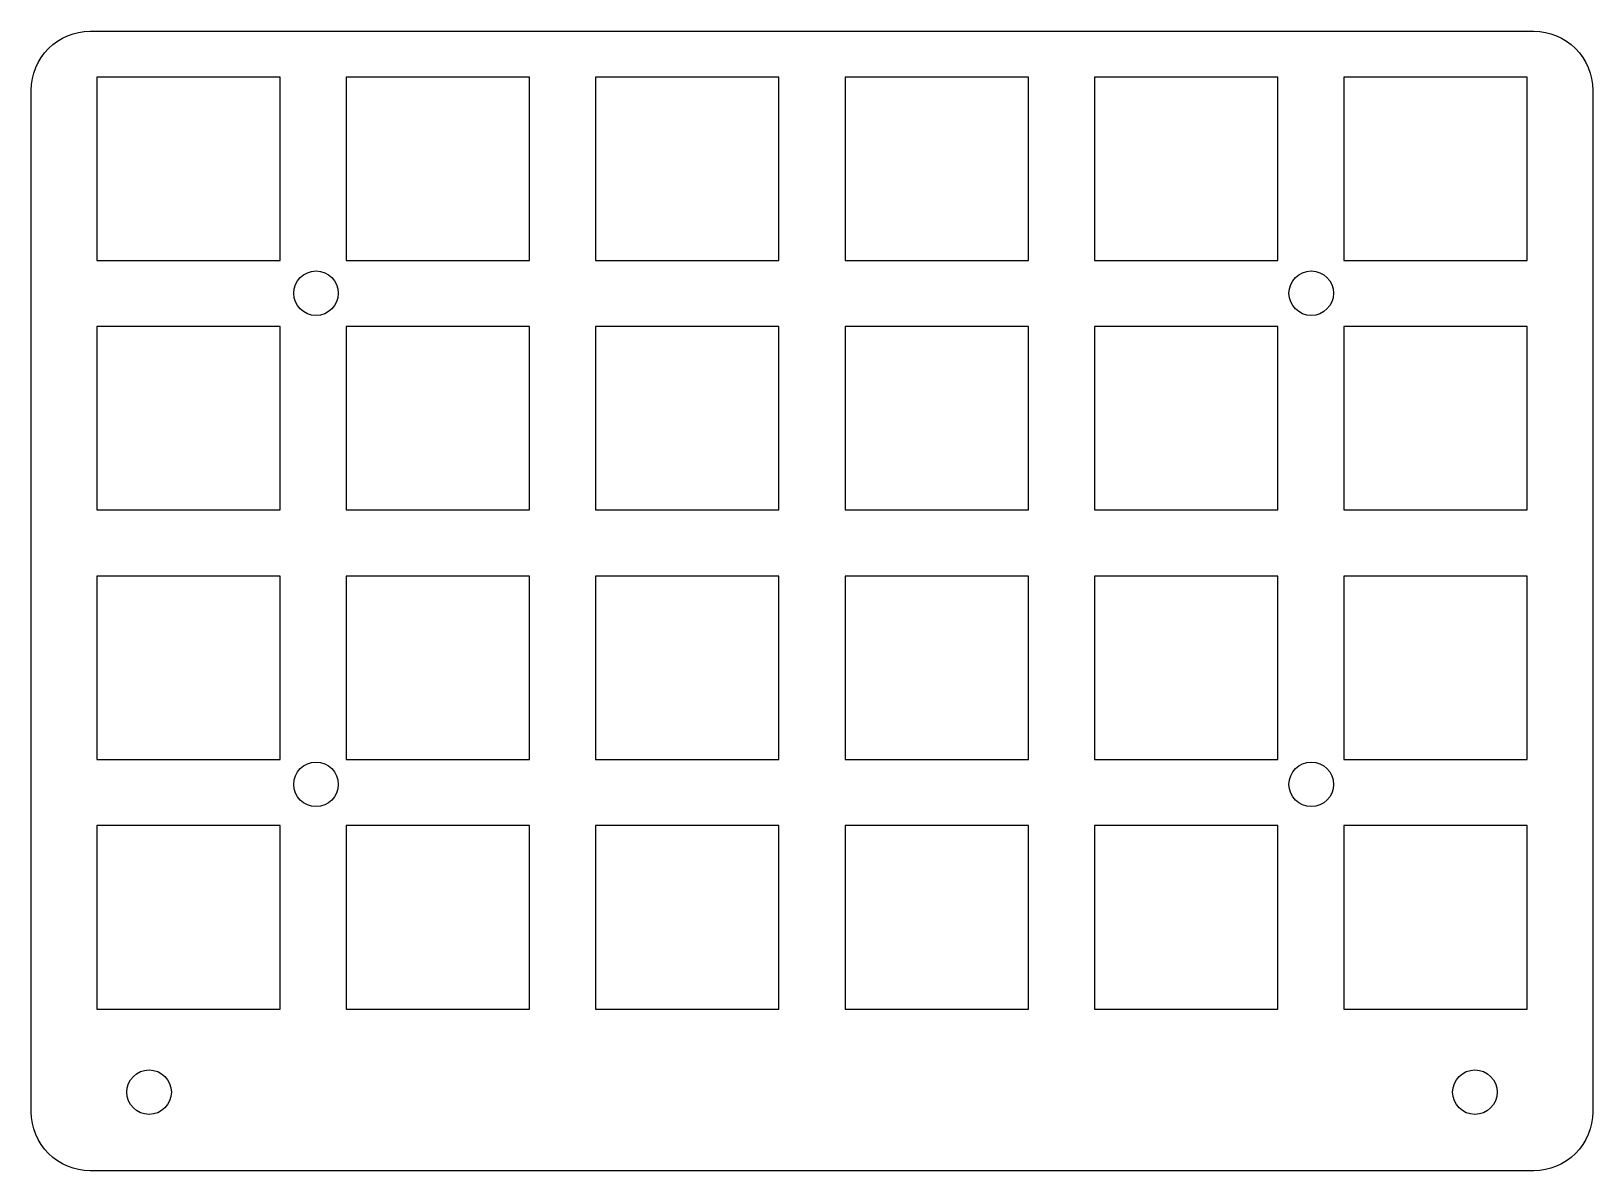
# Model space of a CAD drawing. Header units: millimetres. Extents: x -236 to -117, y -3 to 85.
import ezdxf

# ---------------------------------------------------------------- set-up
doc = ezdxf.new("R2010")
doc.units = ezdxf.units.MM
doc.layers.get('0').update_dxf_attribs({"linetype": 'CONTINUOUS'})

msp = doc.modelspace()

# ---------------------------------------------------------------- linework, layer by layer
msp.add_lwpolyline([(-231.5, -2.5, -0.414214), (-236, 2), (-236, 80, -0.414214), (-231.5, 84.5), (-121.25, 84.5, -0.414214), (-116.75, 80), (-116.75, 2, -0.414214), (-121.25, -2.5)], format="xyb", close=True)
for points in [[(-217, 67), (-217, 81), (-231, 81), (-231, 67)], [(-197.95, 67), (-197.95, 81), (-211.95, 81), (-211.95, 67)], [(-178.9, 67), (-178.9, 81), (-192.9, 81), (-192.9, 67)], [(-159.85, 67), (-159.85, 81), (-173.85, 81), (-173.85, 67)], [(-140.8, 67), (-140.8, 81), (-154.8, 81), (-154.8, 67)], [(-121.75, 67), (-121.75, 81), (-135.75, 81), (-135.75, 67)], [(-217, 47.95), (-217, 61.95), (-231, 61.95), (-231, 47.95)], [(-197.95, 47.95), (-197.95, 61.95), (-211.95, 61.95), (-211.95, 47.95)], [(-178.9, 47.95), (-178.9, 61.95), (-192.9, 61.95), (-192.9, 47.95)], [(-159.85, 47.95), (-159.85, 61.95), (-173.85, 61.95), (-173.85, 47.95)], [(-140.8, 47.95), (-140.8, 61.95), (-154.8, 61.95), (-154.8, 47.95)], [(-121.75, 47.95), (-121.75, 61.95), (-135.75, 61.95), (-135.75, 47.95)], [(-217, 28.9), (-217, 42.9), (-231, 42.9), (-231, 28.9)], [(-197.95, 28.9), (-197.95, 42.9), (-211.95, 42.9), (-211.95, 28.9)], [(-178.9, 28.9), (-178.9, 42.9), (-192.9, 42.9), (-192.9, 28.9)], [(-159.85, 28.9), (-159.85, 42.9), (-173.85, 42.9), (-173.85, 28.9)], [(-140.8, 28.9), (-140.8, 42.9), (-154.8, 42.9), (-154.8, 28.9)], [(-121.75, 28.9), (-121.75, 42.9), (-135.75, 42.9), (-135.75, 28.9)], [(-217, 9.85), (-217, 23.85), (-231, 23.85), (-231, 9.85)], [(-197.95, 9.85), (-197.95, 23.85), (-211.95, 23.85), (-211.95, 9.85)], [(-178.9, 9.85), (-178.9, 23.85), (-192.9, 23.85), (-192.9, 9.85)], [(-159.85, 9.85), (-159.85, 23.85), (-173.85, 23.85), (-173.85, 9.85)], [(-140.8, 9.85), (-140.8, 23.85), (-154.8, 23.85), (-154.8, 9.85)], [(-135.75, 23.85), (-135.75, 9.85), (-121.75, 9.85), (-121.75, 23.85)]]:
    msp.add_lwpolyline(points, close=True)
for centre in [(-214.25, 64.5), (-138.25, 64.5), (-214.25, 27), (-138.25, 27), (-227, 3.5), (-125.75, 3.5)]:
    msp.add_circle(centre, 1.7)

doc.saveas('drawing.dxf')
